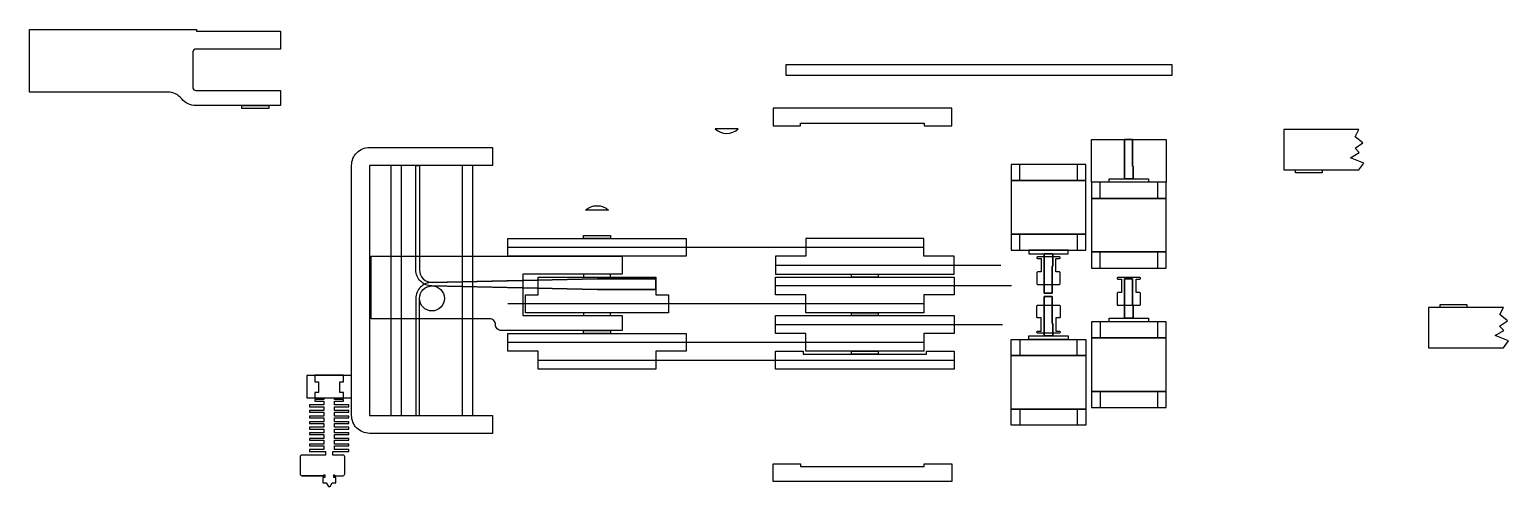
# Model space of a CAD drawing. Header units: inches. Extents: x -378 to 450, y -60 to 196.
import ezdxf

# ---------------------------------------------------------------- set-up
doc = ezdxf.new("R2010")
doc.units = ezdxf.units.IN
doc.header["$MEASUREMENT"] = 0

msp = doc.modelspace()

# ---------------------------------------------------------------- linework, layer by layer
for p, q in [((176.5, 111.41), (176.5, 120.41)), ((208.5, 120.41), (208.5, 111.41)), ((208.5, 120.41), (208.5, 111.41)), ((221.5, 101.41), (221.5, 110.41)), ((253.5, 110.41), (253.5, 101.41)), ((176.5, 72.41), (176.5, 81.41)), ((208.5, 81.41), (208.5, 72.41)), ((122.58, 74.01), (-110.42, 74.01)), ((221.5, 62.41), (221.5, 71.41)), ((253.5, 71.41), (253.5, 62.41)), ((39.58, 64.01), (165.76, 64.01)), ((171.86, 52.41), (39.58, 52.41)), ((122.58, 42.41), (-110.42, 42.41)), ((39.58, 30.81), (166.75, 30.81)), ((221.5, 32.41), (221.5, 23.41)), ((253.5, 32.41), (253.5, 23.41)), ((122.58, 20.81), (-110.42, 20.81)), ((176.5, 22.41), (176.5, 13.41)), ((208.5, 13.41), (208.5, 22.41)), ((-93.42, 10.81), (139.58, 10.81)), ((221.5, -6.59), (221.5, -15.59)), ((253.5, -6.59), (253.5, -15.59)), ((176.5, -16.59), (176.5, -25.59)), ((208.5, -16.59), (208.5, -25.59)), ((-213.42, -53.79), (-226.16, -53.79)), ((-212.92, -54.79), (-214.03, -54.79)), ((-214.03, -54.79), (-214.03, -57.79)), ((-214.03, -57.79), (-212.07, -57.79)), ((-213.42, -53.29), (-212.92, -53.29)), ((-212.92, -53.29), (-212.92, -54.79)), ((-212.07, -57.79), (-210.92, -59.79))]:
    msp.add_line(p, q)
for points in [[(-284.81, 195.88), (-284.81, 194.98), (-237.81, 194.98), (-237.81, 184.98), (-285.21, 184.98, 0.414214), (-286.81, 183.38), (-286.81, 163.38, 0.414214), (-285.21, 161.78), (-237.81, 161.78), (-237.81, 153.38), (-285.21, 153.38, -0.227735), (-293.01, 157.13, 0.227735), (-300.82, 160.88), (-378.31, 160.88), (-378.31, 195.88)], [(5.72, 140.26, 0.384615), (18.72, 140.26)], [(-118.92, 119.91), (-187.92, 119.91), (-187.92, -20.09), (-118.92, -20.09), (-118.92, -30.09), (-187.92, -30.09, -0.414214), (-197.92, -20.09), (-197.92, 119.91, -0.414214), (-187.92, 129.91), (-118.92, 129.91)], [(-60.42, 56.41), (-27.42, 56.41), (-27.42, 50.41), (-60.42, 50.41), (-152.92, 52.41, -0.414214), (-161.92, 61.41), (-161.92, 119.91), (-159.92, 119.91), (-159.92, 61.41, 0.426935), (-152.61, 54.42)], [(-66.92, 94.81, -0.384615), (-53.92, 94.81)], [(-102.02, 59.01), (-102.02, 35.81), (-46.42, 35.81), (-46.42, 27.41), (-113.99, 27.41, -0.414214), (-117.29, 30.71), (-117.29, 30.71, 0.414214), (-120.59, 34.01), (-186.92, 34.01), (-186.92, 69.01), (-46.42, 69.01), (-46.42, 59.01)], [(-60.42, 50.41), (-27.42, 50.41), (-27.42, 56.41), (-60.42, 56.41), (-152.92, 54.41, 0.414214), (-161.92, 45.41), (-161.92, -20.09), (-159.92, -20.09), (-159.92, 45.41, -0.426935), (-152.61, 52.4)], [(-207.42, -53.79), (-202.73, -53.79, 0.414214), (-201.73, -52.79), (-201.73, -43.29, 0.414214), (-202.73, -42.29), (-207.42, -42.29), (-208.37, -42.29), (-208.37, -40.19), (-199.42, -40.19), (-199.42, -39.19), (-207.42, -39.19), (-207.42, -37.07), (-199.42, -37.07), (-199.42, -36.07), (-207.42, -36.07), (-207.42, -33.94), (-199.42, -33.94), (-199.42, -32.94), (-207.42, -32.94), (-207.42, -30.82), (-199.42, -30.82), (-199.42, -29.82), (-207.42, -29.82), (-207.42, -27.69), (-199.42, -27.69), (-199.42, -26.69), (-207.42, -26.69), (-207.42, -24.57), (-199.42, -24.57), (-199.42, -23.57), (-207.42, -23.57), (-207.42, -21.44), (-199.42, -21.44), (-199.42, -20.44), (-207.42, -20.44), (-207.42, -18.32), (-199.42, -18.32), (-199.42, -17.32), (-207.42, -17.32), (-207.42, -15.19), (-199.42, -15.19), (-199.42, -14.19), (-207.42, -14.19), (-207.42, -12.07), (-202.42, -12.07), (-202.42, -11.07), (-207.42, -11.07), (-207.42, -10.19), (-202.42, -10.19), (-202.42, -7.19), (-204.42, -7.19), (-204.42, -1.19), (-202.42, -1.19), (-202.42, 2.51), (-218.42, 2.51), (-218.42, -1.19), (-216.42, -1.19), (-216.42, -7.19), (-218.42, -7.19), (-218.42, -10.19), (-213.42, -10.19), (-213.42, -11.07), (-218.42, -11.07), (-218.42, -12.07), (-213.42, -12.07), (-213.42, -14.19), (-221.42, -14.19), (-221.42, -15.19), (-213.42, -15.19), (-213.42, -17.32), (-221.42, -17.32), (-221.42, -18.32), (-213.42, -18.32), (-213.42, -20.44), (-221.42, -20.44), (-221.42, -21.44), (-213.42, -21.44), (-213.42, -23.57), (-221.42, -23.57), (-221.42, -24.57), (-213.42, -24.57), (-213.42, -26.69), (-221.42, -26.69), (-221.42, -27.69), (-213.42, -27.69), (-213.42, -29.82), (-221.42, -29.82), (-221.42, -30.82), (-213.42, -30.82), (-213.42, -32.94), (-221.42, -32.94), (-221.42, -33.94), (-213.42, -33.94), (-213.42, -36.07), (-221.42, -36.07), (-221.42, -37.07), (-213.42, -37.07), (-213.42, -39.19), (-221.42, -39.19), (-221.42, -40.19), (-212.47, -40.19), (-212.47, -42.29), (-213.42, -42.29), (-225.71, -42.29, 0.414214), (-226.71, -43.29), (-226.71, -52.79, 0.414214), (-225.71, -53.79), (-213.42, -53.79), (-213.42, -53.29), (-212.92, -53.29), (-212.92, -54.79), (-214.03, -54.79), (-214.03, -57.79), (-212.07, -57.79), (-210.92, -59.79), (-209.92, -59.79), (-208.76, -57.79), (-206.8, -57.79), (-206.8, -54.79), (-207.92, -54.79), (-207.92, -53.29), (-207.42, -53.29)]]:
    msp.add_lwpolyline(points, format="xyb", close=True)
for points in [[(261.56, 170.26), (45.56, 170.26), (45.56, 176.26), (261.56, 176.26)], [(-259.31, 151.78), (-259.31, 153.38), (-244.31, 153.38), (-244.31, 151.78)], [(138.25, 141.96), (138.25, 151.96), (38.25, 151.96), (38.25, 141.96), (53.65, 141.96), (53.65, 143.56), (122.85, 143.56), (122.85, 141.96)], [(258.5, 110.41), (216.6, 110.41), (216.6, 134.41), (258.5, 134.41)], [(239.5, 134.41), (239.5, 119.41), (240, 119.41), (240, 112.41), (235, 112.41), (240, 112.41), (240, 119.41), (239.5, 119.41), (239.5, 134.41), (235, 134.41), (235, 112.41), (235, 134.41), (235, 112.41), (235, 134.41)], [(324.36, 117.31), (366.36, 117.31), (369.15, 121.14), (361.65, 124.15), (366.49, 127.07), (364.21, 129.45), (368.6, 132.47), (364.3, 135.94), (366.36, 139.91), (324.36, 139.91)], [(-175.92, -20.09), (-169.92, -20.09), (-169.92, 119.91), (-175.92, 119.91)], [(-135.92, -20.09), (-129.92, -20.09), (-129.92, 119.91), (-135.92, 119.91)], [(171.5, 111.41), (213.5, 111.41), (213.5, 120.41), (171.5, 120.41)], [(330.86, 115.71), (330.86, 117.31), (345.86, 117.31), (345.86, 115.71)], [(171.6, 81.41), (213.4, 81.41), (213.4, 111.41), (171.6, 111.41)], [(216.5, 101.41), (258.5, 101.41), (258.5, 110.41), (216.5, 110.41)], [(226.5, 112.41), (248.5, 112.41), (248.5, 110.41), (226.5, 110.41)], [(216.6, 71.41), (258.4, 71.41), (258.4, 101.41), (216.6, 101.41)], [(-10.42, 69.01), (-110.42, 69.01), (-110.42, 79.01), (-10.42, 79.01)], [(-67.92, 79.01), (-67.92, 80.61), (-52.92, 80.61), (-52.92, 79.01)], [(56.58, 79.01), (56.58, 69.01), (39.58, 69.01), (39.58, 59.01), (139.58, 59.01), (139.58, 69.01), (122.58, 69.01), (122.58, 79.01)], [(171.5, 72.41), (213.5, 72.41), (213.5, 81.41), (171.5, 81.41)], [(181.5, 70.41), (203.5, 70.41), (203.5, 72.41), (181.5, 72.41)], [(199, 68.51), (198.75, 68.76), (186.25, 68.76), (186, 68.51), (186, 68.01), (186.25, 67.76), (188.31, 67.76), (188.31, 60.26), (186.25, 60.26), (186, 60.01), (186, 53.51), (186.25, 53.26), (198.75, 53.26), (199, 53.51), (199, 60.01), (198.75, 60.26), (196.69, 60.26), (196.69, 67.76), (198.75, 67.76), (199, 68.01)], [(194.5, 48.41), (194.5, 63.41), (195, 63.41), (195, 70.41), (190, 70.41), (195, 70.41), (195, 63.41), (194.5, 63.41), (194.5, 48.41), (190, 48.41), (190, 70.41), (190, 48.41), (190, 70.41), (190, 48.41)], [(216.5, 62.41), (258.5, 62.41), (258.5, 71.41), (216.5, 71.41)], [(-67.92, 59.01), (-67.92, 57.41), (-52.92, 57.41), (-52.92, 59.01)], [(82.08, 57.41), (82.08, 59.01), (97.08, 59.01), (97.08, 57.41)], [(-27.42, 57.41), (-27.42, 47.41), (-20.42, 47.41), (-20.42, 37.41), (-100.42, 37.41), (-100.42, 47.41), (-93.42, 47.41), (-93.42, 57.41)], [(56.58, 37.41), (56.58, 47.41), (39.58, 47.41), (39.58, 57.41), (139.58, 57.41), (139.58, 47.41), (122.58, 47.41), (122.58, 37.41)], [(244, 56.91), (243.75, 57.16), (231.25, 57.16), (231, 56.91), (231, 56.41), (231.25, 56.16), (233.31, 56.16), (233.31, 48.66), (231.25, 48.66), (231, 48.41), (231, 41.66), (243.75, 41.66), (244, 41.91), (244, 48.41), (243.75, 48.66), (241.69, 48.66), (241.69, 56.16), (243.75, 56.16), (244, 56.41)], [(239.5, 56.41), (239.5, 41.41), (240, 41.41), (240, 34.41), (235, 34.41), (240, 34.41), (240, 41.41), (239.5, 41.41), (239.5, 56.41), (235, 56.41), (235, 34.41), (235, 56.41), (235, 34.41), (235, 56.41)], [(199, 26.31), (198.75, 26.06), (186.25, 26.06), (186, 26.31), (186, 26.81), (186.25, 27.06), (188.31, 27.06), (188.31, 34.56), (186.25, 34.56), (186, 34.81), (186, 41.31), (186.25, 41.56), (198.75, 41.56), (199, 41.31), (199, 34.81), (198.75, 34.56), (196.69, 34.56), (196.69, 27.06), (198.75, 27.06), (199, 26.81)], [(194.5, 46.41), (194.5, 31.41), (195, 31.41), (195, 24.41), (190, 24.41), (195, 24.41), (195, 31.41), (194.5, 31.41), (194.5, 46.41), (190, 46.41), (190, 24.41), (190, 46.41), (190, 24.41), (190, 46.41)], [(411.86, 40.39), (411.86, 41.99), (426.86, 41.99), (426.86, 40.39)], [(-67.92, 37.41), (-67.92, 35.81), (-52.92, 35.81), (-52.92, 37.41)], [(56.58, 15.81), (56.58, 25.81), (39.58, 25.81), (39.58, 35.81), (139.58, 35.81), (139.58, 25.81), (122.58, 25.81), (122.58, 15.81)], [(82.08, 35.81), (82.08, 37.41), (97.08, 37.41), (97.08, 35.81)], [(226.5, 34.41), (248.5, 34.41), (248.5, 32.41), (226.5, 32.41)], [(405.36, 17.79), (447.36, 17.79), (450.14, 21.62), (442.64, 24.63), (447.49, 27.56), (445.21, 29.93), (449.6, 32.95), (445.3, 36.42), (447.36, 40.39), (405.36, 40.39)], [(-93.42, 5.81), (-93.42, 15.81), (-110.42, 15.81), (-110.42, 25.81), (-10.42, 25.81), (-10.42, 15.81), (-27.42, 15.81), (-27.42, 5.81)], [(-67.92, 25.81), (-67.92, 27.41), (-52.92, 27.41), (-52.92, 25.81)], [(216.5, 23.41), (258.5, 23.41), (258.5, 32.41), (216.5, 32.41)], [(171.5, 22.41), (213.5, 22.41), (213.5, 13.41), (171.5, 13.41)], [(181.5, 24.41), (203.5, 24.41), (203.5, 22.41), (181.5, 22.41)], [(216.6, -6.59), (258.4, -6.59), (258.4, 23.41), (216.6, 23.41)], [(139.58, 15.81), (139.58, 5.81), (39.58, 5.81), (39.58, 15.81), (54.98, 15.81), (54.98, 14.21), (124.18, 14.21), (124.18, 15.81)], [(82.08, 14.21), (82.08, 15.81), (97.08, 15.81), (97.08, 14.21)], [(171.6, 13.41), (213.4, 13.41), (213.4, -16.59), (171.6, -16.59)], [(-222.92, 2.31), (-222.92, -10.19), (-197.92, -10.19), (-197.92, 2.31)], [(216.5, -15.59), (258.5, -15.59), (258.5, -6.59), (216.5, -6.59)], [(171.5, -16.59), (213.5, -16.59), (213.5, -25.59), (171.5, -25.59)], [(138.25, -47.14), (138.25, -57.14), (38.25, -57.14), (38.25, -47.14), (53.65, -47.14), (53.65, -48.74), (122.85, -48.74), (122.85, -47.14)]]:
    msp.add_lwpolyline(points, close=True)
msp.add_circle((-152.92, 45.41), 7)

doc.saveas('drawing.dxf')
